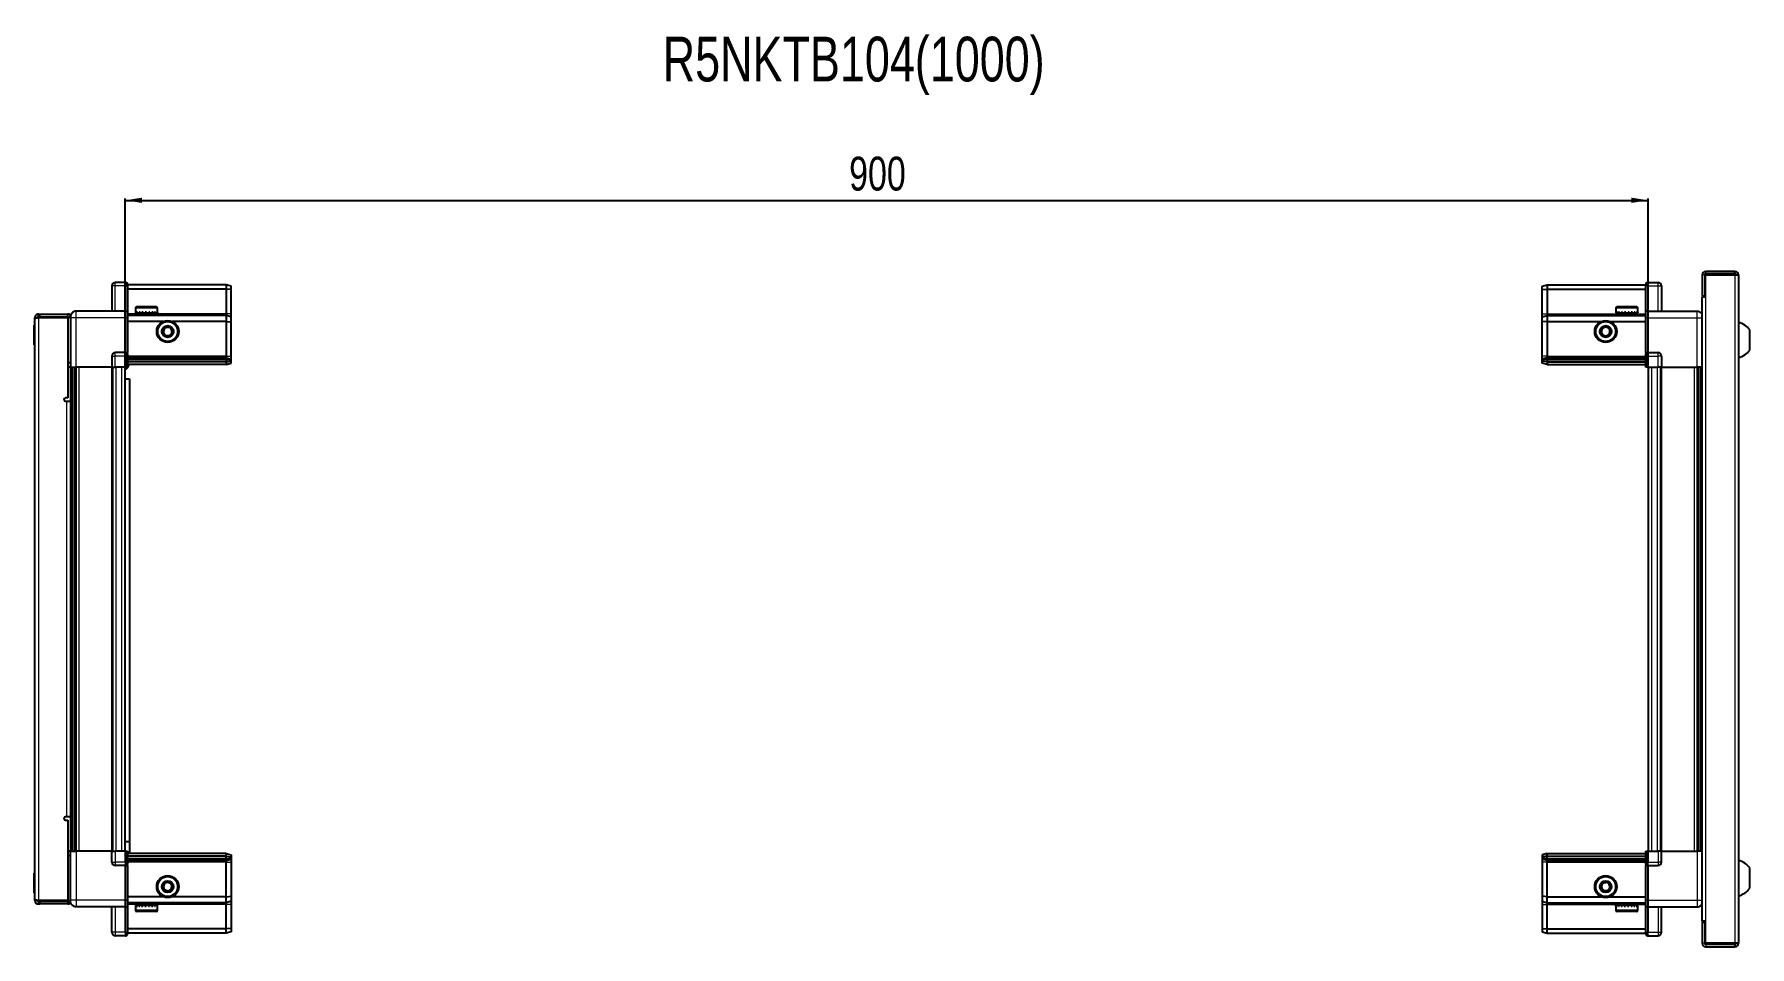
# Model space of a CAD drawing. Header units: millimetres. Extents: x 1415 to 4910, y -219 to 1516.
# Drawn here: x 2756 to 3769, y 977 to 1516 of the extents above; entities that cross this region are included whole.
import ezdxf

# ---------------------------------------------------------------- set-up
doc = ezdxf.new("R2010")
doc.units = ezdxf.units.MM
doc.layers.add('FORMAT', color=7, linetype='Continuous')
doc.styles.add('SLDTEXTSTYLE0', font='TXT', dxfattribs={"width": 0.75})
doc.dimstyles.new('SLDDIMSTYLE0', dxfattribs={"dimtxt": 20, "dimasz": 10, "dimexe": 0, "dimexo": 0.0625, "dimgap": 5, "dimtad": 2, "dimdec": 1, "dimrnd": 1e-09, "dimzin": 12, "dimdsep": 46, "dimtxsty": 'SLDTEXTSTYLE0', "dimsah": 1, "dimcen": 0.09, "dimadec": 0, "dimazin": 3, "dimtfac": 1, "dimtofl": 0, "dimtmove": 0, "dimatfit": 3, "dimfxl": 0, "dimfrac": 2, "dimtolj": 1, "dimtzin": 12, "dimarcsym": 0})

# ---------------------------------------------------------------- blocks, each defined once
blk = doc.blocks.new('_D_5')
at = {"layer": 'FORMAT'}
for p, q in [((2809.3, 1319.3), (2809.3, 1418.8)), ((2809.3, 1417.8), (3709.3, 1417.8)), ((3709.3, 1319.3), (3709.3, 1418.8))]:
    blk.add_line(p, q, dxfattribs=at)
for points in [[(2809.3, 1417.8), (2819.3, 1416.3), (2819.3, 1419.4)], [(3709.3, 1417.8), (3699.3, 1419.4), (3699.3, 1416.3)]]:
    blk.add_solid(points, dxfattribs=at)
at = {"layer": 'FORMAT', "insert": (3237.1, 1443.6), "char_height": 20, "attachment_point": 1, "style": 'SLDTEXTSTYLE0'}
blk.add_mtext('900', dxfattribs=at)

msp = doc.modelspace()

# ---------------------------------------------------------------- linework, layer by layer
at = {"color": 7, "linetype": 'Continuous', "lineweight": 25}
for p, q in [((2809.43, 1369.32), (2803.43, 1369.32)), ((2809.43, 1369.32), (2809.76, 1369.32)), ((2809.43, 1369.32), (2809.43, 1367.32)), ((2810.63, 1368.82), (2809.76, 1369.32)), ((2810.63, 1367.32), (2810.63, 1368.82)), ((3708.79, 1369.32), (3707.93, 1368.82)), ((3708.79, 1369.32), (3707.93, 1368.82)), ((3707.93, 1368.82), (3707.93, 1367.32)), ((3709.13, 1369.32), (3708.79, 1369.32)), ((3709.13, 1369.32), (3708.79, 1369.32)), ((3709.13, 1369.32), (3709.13, 1369.32)), ((3709.13, 1367.32), (3709.13, 1369.32)), ((3709.13, 1369.32), (3715.13, 1369.32)), ((3741.13, 1373.72), (3741.13, 1361.32)), ((3742.63, 1373.72), (3742.63, 1361.32)), ((3743.13, 1360.82), (3743.13, 1373.72)), ((3743.13, 1373.72), (3760.53, 1373.72)), ((3760.53, 1375.82), (3743.23, 1375.82)), ((3760.53, 1374.32), (3743.23, 1374.32)), ((3760.53, 1374.32), (3760.53, 1375.82)), ((3760.53, 1373.72), (3762.63, 1373.72)), ((3762.63, 1373.72), (3762.63, 978.92)), ((2801.43, 1367.32), (2801.43, 1352.32)), ((2809.43, 1352.52), (2809.43, 1367.32)), ((2809.43, 1352.52), (2809.43, 1367.32)), ((2868.93, 1367.82), (2810.63, 1367.82)), ((2810.63, 1367.32), (2810.63, 1352.52)), ((2868.93, 1365.32), (2810.63, 1365.32)), ((2868.93, 1367.82), (2868.93, 1365.32)), ((2871.93, 1367.02), (2868.93, 1367.82)), ((2868.93, 1365.32), (2868.93, 1350.82)), ((2871.93, 1365.17), (2868.93, 1365.32)), ((2871.93, 1365.17), (2871.93, 1367.02)), ((2871.93, 1350.82), (2871.93, 1365.17)), ((3646.63, 1367.02), (3649.63, 1367.82)), ((3646.63, 1365.17), (3646.63, 1367.02)), ((3646.63, 1365.17), (3649.63, 1365.32)), ((3646.63, 1350.82), (3646.63, 1365.17)), ((3649.63, 1367.82), (3649.63, 1365.32)), ((3649.63, 1367.82), (3707.93, 1367.82)), ((3649.63, 1365.32), (3649.63, 1350.82)), ((3649.63, 1365.32), (3707.93, 1365.32)), ((3707.93, 1352.52), (3707.93, 1367.32)), ((3709.13, 1367.32), (3709.13, 1352.52)), ((3717.13, 1367.32), (3717.13, 1352.32)), ((3741.03, 1360.82), (3741.03, 991.82)), ((3741.03, 1360.82), (3743.13, 1360.82)), ((3741.13, 1361.32), (3742.63, 1361.32)), ((2757.43, 1348.47), (2755.93, 1348.47)), ((2755.93, 1347.97), (2755.93, 1348.47)), ((2758.03, 1349.07), (2758.03, 1350.57)), ((2758.03, 1350.57), (2758.93, 1350.57)), ((2758.03, 1349.07), (2758.93, 1349.07)), ((2758.03, 1348.57), (2775.43, 1348.57)), ((2758.93, 1349.07), (2758.93, 1350.57)), ((2758.93, 1350.57), (2775.43, 1350.57)), ((2758.93, 1349.07), (2775.43, 1349.07)), ((2775.43, 1349.07), (2775.43, 1350.57)), ((2776.93, 1348.57), (2775.43, 1348.57)), ((2775.43, 1348.57), (2775.43, 1301.07)), ((2776.93, 1348.32), (2776.93, 1319.32)), ((2809.43, 1352.32), (2780.43, 1352.32)), ((2809.43, 1352.32), (2809.43, 1352.52)), ((2809.43, 1352.32), (2810.63, 1352.32)), ((2809.43, 1348.32), (2809.43, 1352.32)), ((2809.43, 1328.02), (2809.43, 1348.32)), ((2810.63, 1352.52), (2810.63, 1352.32)), ((2810.63, 1352.32), (2810.63, 1348.32)), ((2868.93, 1349.82), (2810.63, 1349.82)), ((2810.63, 1348.32), (2810.63, 1328.02)), ((2815.43, 1354.22), (2815.43, 1351.82)), ((2815.43, 1351.82), (2815.43, 1351.32)), ((2815.43, 1351.32), (2815.56, 1351.32)), ((2815.75, 1351.82), (2815.56, 1351.82)), ((2815.56, 1351.82), (2815.56, 1351.32)), ((2815.56, 1351.32), (2815.75, 1351.32)), ((2815.75, 1351.82), (2815.75, 1351.32)), ((2815.75, 1351.32), (2816.28, 1351.32)), ((2816.23, 1355.02), (2823.39, 1355.02)), ((2816.68, 1351.82), (2816.28, 1351.82)), ((2816.28, 1351.82), (2816.28, 1351.32)), ((2816.28, 1351.32), (2816.68, 1351.32)), ((2816.68, 1351.82), (2816.68, 1351.32)), ((2816.68, 1351.32), (2817.55, 1351.32)), ((2817.53, 1351.32), (2817.53, 1351.22)), ((2817.53, 1351.22), (2826.33, 1351.22)), ((2818.12, 1351.82), (2817.55, 1351.82)), ((2817.55, 1351.82), (2817.55, 1351.32)), ((2817.55, 1351.32), (2818.12, 1351.32)), ((2817.93, 1350.82), (2817.93, 1349.82)), ((2818.12, 1351.82), (2818.12, 1351.32)), ((2818.12, 1351.32), (2819.25, 1351.32)), ((2819.94, 1351.82), (2819.25, 1351.82)), ((2819.25, 1351.82), (2819.25, 1351.32)), ((2819.25, 1351.32), (2819.94, 1351.32)), ((2819.94, 1351.82), (2819.94, 1351.32)), ((2819.94, 1351.32), (2821.21, 1351.32)), ((2821.95, 1351.82), (2821.21, 1351.82)), ((2821.21, 1351.82), (2821.21, 1351.32)), ((2821.21, 1351.32), (2821.44, 1351.32)), ((2821.44, 1351.82), (2821.44, 1351.32)), ((2821.94, 1351.82), (2821.94, 1351.32)), ((2821.94, 1351.32), (2821.95, 1351.32)), ((2821.95, 1351.82), (2821.95, 1351.32)), ((2821.95, 1351.32), (2823.24, 1351.32)), ((2823.95, 1351.82), (2823.24, 1351.82)), ((2823.24, 1351.82), (2823.24, 1351.32)), ((2823.3, 1351.82), (2823.3, 1351.32)), ((2823.3, 1351.32), (2823.95, 1351.32)), ((2823.39, 1355.02), (2827.63, 1355.02)), ((2823.95, 1351.82), (2823.95, 1351.32)), ((2823.95, 1351.32), (2825.14, 1351.32)), ((2825.76, 1351.82), (2825.14, 1351.82)), ((2825.14, 1351.82), (2825.14, 1351.32)), ((2825.14, 1351.32), (2825.76, 1351.32)), ((2825.76, 1351.82), (2825.76, 1351.32)), ((2825.76, 1351.32), (2826.73, 1351.32)), ((2825.93, 1349.82), (2825.93, 1350.82)), ((2826.33, 1351.22), (2826.33, 1351.32)), ((2827.2, 1351.82), (2826.73, 1351.82)), ((2826.73, 1351.82), (2826.73, 1351.32)), ((2826.73, 1351.32), (2827.2, 1351.32)), ((2827.2, 1351.82), (2827.2, 1351.32)), ((2827.2, 1351.32), (2827.85, 1351.32)), ((2828.11, 1351.82), (2827.85, 1351.82)), ((2827.85, 1351.82), (2827.85, 1351.32)), ((2827.85, 1351.32), (2828.11, 1351.32)), ((2828.11, 1351.82), (2828.11, 1351.32)), ((2828.11, 1351.32), (2828.39, 1351.32)), ((2828.43, 1351.82), (2828.39, 1351.82)), ((2828.39, 1351.82), (2828.39, 1351.32)), ((2828.39, 1351.32), (2828.43, 1351.32)), ((2828.43, 1351.82), (2828.43, 1354.22)), ((2828.43, 1351.82), (2828.43, 1351.32)), ((2868.93, 1350.82), (2868.93, 1349.82)), ((2868.93, 1349.82), (2868.93, 1346.32)), ((2871.93, 1349.02), (2868.93, 1349.82)), ((2871.93, 1349.02), (2871.93, 1350.82)), ((2871.93, 1345.99), (2871.93, 1349.02)), ((3646.63, 1349.02), (3646.63, 1350.82)), ((3646.63, 1349.02), (3649.63, 1349.82)), ((3646.63, 1345.99), (3646.63, 1349.02)), ((3649.63, 1350.82), (3649.63, 1349.82)), ((3649.63, 1349.82), (3649.63, 1346.32)), ((3649.63, 1349.82), (3707.93, 1349.82)), ((3690.13, 1354.22), (3690.13, 1351.32)), ((3690.13, 1351.32), (3690.16, 1351.32)), ((3690.28, 1351.82), (3690.16, 1351.82)), ((3690.16, 1351.82), (3690.16, 1351.32)), ((3690.16, 1351.32), (3690.28, 1351.32)), ((3690.28, 1351.82), (3690.28, 1351.32)), ((3690.28, 1351.32), (3690.69, 1351.32)), ((3691.03, 1351.82), (3690.69, 1351.82)), ((3690.69, 1351.82), (3690.69, 1351.32)), ((3690.69, 1351.32), (3691.03, 1351.32)), ((3690.93, 1355.02), (3702.33, 1355.02)), ((3691.03, 1351.82), (3691.03, 1351.32)), ((3691.03, 1351.32), (3691.8, 1351.32)), ((3692.33, 1351.82), (3691.8, 1351.82)), ((3691.8, 1351.82), (3691.8, 1351.32)), ((3691.8, 1351.32), (3692.33, 1351.32)), ((3692.23, 1351.32), (3692.23, 1351.22)), ((3692.23, 1351.22), (3701.03, 1351.22)), ((3692.33, 1351.82), (3692.33, 1351.32)), ((3692.33, 1351.32), (3693.39, 1351.32)), ((3692.63, 1350.82), (3692.63, 1349.82)), ((3694.05, 1351.82), (3693.39, 1351.82)), ((3693.39, 1351.82), (3693.39, 1351.32)), ((3693.39, 1351.32), (3694.05, 1351.32)), ((3694.05, 1351.82), (3694.05, 1351.32)), ((3694.05, 1351.32), (3695.29, 1351.32)), ((3696.02, 1351.82), (3695.29, 1351.82)), ((3695.29, 1351.82), (3695.29, 1351.32)), ((3695.29, 1351.32), (3695.72, 1351.32)), ((3695.72, 1351.82), (3695.72, 1351.32)), ((3696.02, 1351.82), (3696.02, 1351.32)), ((3696.02, 1351.32), (3697.32, 1351.32)), ((3698.05, 1351.82), (3697.32, 1351.82)), ((3697.32, 1351.82), (3697.32, 1351.32)), ((3697.59, 1351.82), (3697.59, 1351.32)), ((3697.59, 1351.32), (3698.05, 1351.32)), ((3698.05, 1351.82), (3698.05, 1351.32)), ((3698.05, 1351.32), (3699.28, 1351.32)), ((3699.94, 1351.82), (3699.28, 1351.82)), ((3699.28, 1351.82), (3699.28, 1351.32)), ((3699.28, 1351.32), (3699.94, 1351.32)), ((3699.94, 1351.82), (3699.94, 1351.32)), ((3699.94, 1351.32), (3700.98, 1351.32)), ((3700.63, 1349.82), (3700.63, 1350.82)), ((3701.5, 1351.82), (3700.98, 1351.82)), ((3700.98, 1351.82), (3700.98, 1351.32)), ((3700.98, 1351.32), (3701.5, 1351.32)), ((3701.03, 1351.22), (3701.03, 1351.32)), ((3701.5, 1351.82), (3701.5, 1351.32)), ((3701.5, 1351.32), (3702.26, 1351.32)), ((3702.59, 1351.82), (3702.26, 1351.82)), ((3702.26, 1351.82), (3702.26, 1351.32)), ((3702.26, 1351.32), (3702.59, 1351.32)), ((3702.59, 1351.82), (3702.59, 1351.32)), ((3702.59, 1351.32), (3702.99, 1351.32)), ((3703.1, 1351.82), (3702.99, 1351.82)), ((3702.99, 1351.82), (3702.99, 1351.32)), ((3702.99, 1351.32), (3703.1, 1351.32)), ((3703.1, 1351.82), (3703.1, 1351.32)), ((3703.1, 1351.32), (3703.13, 1351.32)), ((3703.13, 1351.32), (3703.13, 1354.22)), ((3707.93, 1352.32), (3707.93, 1352.52)), ((3709.13, 1352.32), (3707.93, 1352.32)), ((3707.93, 1348.32), (3707.93, 1352.32)), ((3707.93, 1328.02), (3707.93, 1348.32)), ((3709.13, 1352.52), (3709.13, 1352.32)), ((3709.13, 1352.32), (3709.13, 1348.32)), ((3709.13, 1352.32), (3738.13, 1352.32)), ((3709.13, 1348.32), (3709.13, 1328.02)), ((2755.93, 1343.96), (2755.63, 1343.96)), ((2755.63, 1332.39), (2755.63, 1343.96)), ((2755.93, 1004.67), (2755.93, 1347.97)), ((2831.93, 1346.32), (2810.63, 1346.32)), ((2868.93, 1346.32), (2836.93, 1346.32)), ((2868.93, 1346.32), (2868.93, 1325.82)), ((2868.93, 1346.32), (2871.93, 1345.99)), ((2871.93, 1325.82), (2871.93, 1345.99)), ((3649.63, 1346.32), (3646.63, 1345.99)), ((3646.63, 1325.82), (3646.63, 1345.99)), ((3649.63, 1346.32), (3649.63, 1325.82)), ((3649.63, 1346.32), (3681.63, 1346.32)), ((3686.63, 1346.32), (3707.93, 1346.32)), ((3769.23, 1329.32), (3769.23, 1341.32)), ((2755.63, 1332.39), (2755.93, 1332.39)), ((2809.43, 1327.82), (2803.43, 1327.82)), ((2809.43, 1327.82), (2809.43, 1328.02)), ((2809.43, 1327.82), (2809.43, 1325.82)), ((2809.43, 1327.82), (2810.63, 1327.82)), ((2810.63, 1328.02), (2810.63, 1327.82)), ((2810.63, 1327.15), (2810.63, 1327.82)), ((3707.93, 1327.82), (3707.93, 1328.02)), ((3709.13, 1327.82), (3707.93, 1327.82)), ((3707.93, 1327.82), (3707.93, 1327.15)), ((3709.13, 1328.02), (3709.13, 1327.82)), ((3709.13, 1325.82), (3709.13, 1327.82)), ((3709.13, 1327.82), (3715.13, 1327.82)), ((3709.13, 1325.82), (3709.13, 1327.82)), ((2775.43, 1322.07), (2776.93, 1322.07)), ((2776.93, 1319.32), (2775.43, 1319.32)), ((2777.58, 1033.32), (2777.58, 1319.32)), ((2779.37, 1319.32), (2779.37, 1033.32)), ((2779.4, 1319.32), (2779.4, 1033.32)), ((2801.43, 1319.32), (2780.43, 1319.32)), ((2801.43, 1325.82), (2801.43, 1319.32)), ((2801.43, 1319.32), (2803.43, 1319.32)), ((2802.08, 1033.32), (2802.08, 1319.32)), ((2809.43, 1319.32), (2803.43, 1319.32)), ((2809.28, 1033.32), (2809.28, 1319.32)), ((2809.43, 1319.32), (2809.43, 1325.82)), ((2809.43, 1319.32), (2809.43, 1325.82)), ((2809.43, 1319.32), (2809.76, 1319.32)), ((2809.43, 1319.32), (2809.43, 1319.32)), ((2809.76, 1319.32), (2809.76, 1325.82)), ((2810.63, 1319.32), (2809.76, 1319.32)), ((2809.76, 1319.32), (2809.76, 1319.32)), ((2810.63, 1327.15), (2810.63, 1319.32)), ((2868.93, 1324.82), (2810.63, 1324.82)), ((2868.93, 1323.82), (2810.63, 1323.82)), ((2868.93, 1322.32), (2810.63, 1322.32)), ((2868.93, 1320.82), (2810.63, 1320.82)), ((2868.93, 1325.82), (2868.93, 1324.82)), ((2868.93, 1324.82), (2868.93, 1323.82)), ((2868.93, 1324.82), (2871.93, 1324.02)), ((2868.93, 1323.82), (2868.93, 1322.32)), ((2868.93, 1323.82), (2871.93, 1323.28)), ((2868.93, 1322.32), (2871.93, 1322.78)), ((2868.93, 1322.32), (2868.93, 1320.82)), ((2868.93, 1320.82), (2871.93, 1321.63)), ((2871.93, 1324.02), (2871.93, 1325.82)), ((2871.93, 1323.28), (2871.93, 1324.02)), ((2871.93, 1322.78), (2871.93, 1323.28)), ((2871.93, 1321.63), (2871.93, 1322.78)), ((3646.63, 1324.02), (3646.63, 1325.82)), ((3649.63, 1324.82), (3646.63, 1324.02)), ((3646.63, 1323.28), (3646.63, 1324.02)), ((3649.63, 1323.82), (3646.63, 1323.28)), ((3646.63, 1322.78), (3646.63, 1323.28)), ((3646.63, 1321.63), (3646.63, 1322.78)), ((3649.63, 1322.32), (3646.63, 1322.78)), ((3649.63, 1320.82), (3646.63, 1321.63)), ((3649.63, 1325.82), (3649.63, 1324.82)), ((3649.63, 1324.82), (3649.63, 1323.82)), ((3649.63, 1324.82), (3707.93, 1324.82)), ((3649.63, 1323.82), (3649.63, 1322.32)), ((3649.63, 1323.82), (3707.93, 1323.82)), ((3649.63, 1322.32), (3649.63, 1320.82)), ((3649.63, 1322.32), (3707.93, 1322.32)), ((3649.63, 1320.82), (3707.93, 1320.82)), ((3707.93, 1319.32), (3707.93, 1327.15)), ((3708.79, 1319.32), (3707.93, 1319.32)), ((3708.79, 1325.82), (3708.79, 1319.32)), ((3709.13, 1319.32), (3708.79, 1319.32)), ((3709.13, 1325.82), (3709.13, 1319.32)), ((3709.13, 1319.32), (3715.13, 1319.32)), ((3709.28, 1319.32), (3709.28, 1033.32)), ((3717.13, 1319.32), (3715.13, 1319.32)), ((3716.48, 1319.32), (3716.48, 1033.32)), ((3717.13, 1325.82), (3717.13, 1319.32)), ((3717.13, 1319.32), (3738.13, 1319.32)), ((3739.15, 1033.32), (3739.15, 1319.32)), ((3739.18, 1033.32), (3739.18, 1319.32)), ((3740.98, 1319.32), (3740.98, 1033.32)), ((2809.28, 1312.32), (2811.78, 1312.32)), ((2811.78, 1312.32), (2811.78, 1038.82)), ((2775.43, 1301.07), (2774.08, 1301.07)), ((2774.08, 1299.07), (2774.83, 1299.07)), ((2774.83, 1299.07), (2776.93, 1299.07)), ((2776.93, 1299.07), (2776.93, 1053.57)), ((2774.83, 1053.57), (2774.08, 1053.57)), ((2774.08, 1051.57), (2775.43, 1051.57)), ((2776.93, 1053.57), (2774.83, 1053.57)), ((2775.43, 1051.57), (2775.43, 1004.07)), ((2811.78, 1038.82), (2809.28, 1038.82)), ((2811.78, 1038.82), (2811.78, 1031.82)), ((2776.93, 1033.32), (2775.43, 1033.32)), ((2776.93, 1030.57), (2775.43, 1030.57)), ((2776.93, 1004.32), (2776.93, 1033.32)), ((2801.43, 1033.32), (2780.43, 1033.32)), ((2801.43, 1026.82), (2801.43, 1033.32)), ((2801.43, 1033.32), (2803.43, 1033.32)), ((2809.43, 1033.32), (2803.43, 1033.32)), ((2809.43, 1024.82), (2803.43, 1024.82)), ((2809.43, 1033.32), (2809.76, 1033.32)), ((2809.43, 1026.82), (2809.43, 1033.32)), ((2809.43, 1026.82), (2809.43, 1024.82)), ((2809.43, 1026.82), (2809.43, 1024.82)), ((2809.43, 1024.82), (2810.63, 1024.82)), ((2809.43, 1024.62), (2809.43, 1024.82)), ((2809.43, 1004.32), (2809.43, 1024.62)), ((2809.76, 1026.82), (2809.76, 1033.32)), ((2809.76, 1033.32), (2810.63, 1033.32)), ((2810.63, 1033.32), (2810.63, 1025.5)), ((2868.93, 1031.82), (2810.63, 1031.82)), ((2868.93, 1030.32), (2810.63, 1030.32)), ((2868.93, 1028.82), (2810.63, 1028.82)), ((2868.93, 1027.82), (2810.63, 1027.82)), ((2810.63, 1024.82), (2810.63, 1025.5)), ((2810.63, 1024.82), (2810.63, 1024.62)), ((2810.63, 1024.62), (2810.63, 1004.32)), ((2868.93, 1030.32), (2868.93, 1031.82)), ((2868.93, 1031.82), (2871.93, 1031.02)), ((2868.93, 1028.82), (2868.93, 1030.32)), ((2868.93, 1030.32), (2871.93, 1029.87)), ((2868.93, 1028.82), (2871.93, 1029.37)), ((2868.93, 1027.82), (2868.93, 1028.82)), ((2868.93, 1027.82), (2871.93, 1028.63)), ((2868.93, 1026.82), (2868.93, 1027.82)), ((2868.93, 1006.32), (2868.93, 1026.82)), ((2871.93, 1031.02), (2871.93, 1029.87)), ((2871.93, 1029.87), (2871.93, 1029.37)), ((2871.93, 1029.37), (2871.93, 1028.63)), ((2871.93, 1028.63), (2871.93, 1026.82)), ((2871.93, 1026.82), (2871.93, 1006.66)), ((3649.63, 1031.82), (3646.63, 1031.02)), ((3646.63, 1031.02), (3646.63, 1029.87)), ((3649.63, 1030.32), (3646.63, 1029.87)), ((3646.63, 1029.87), (3646.63, 1029.37)), ((3649.63, 1028.82), (3646.63, 1029.37)), ((3646.63, 1029.37), (3646.63, 1028.63)), ((3649.63, 1027.82), (3646.63, 1028.63)), ((3646.63, 1028.63), (3646.63, 1026.82)), ((3646.63, 1026.82), (3646.63, 1006.66)), ((3649.63, 1030.32), (3649.63, 1031.82)), ((3649.63, 1031.82), (3707.93, 1031.82)), ((3649.63, 1028.82), (3649.63, 1030.32)), ((3649.63, 1030.32), (3707.93, 1030.32)), ((3649.63, 1028.82), (3707.93, 1028.82)), ((3649.63, 1027.82), (3649.63, 1028.82)), ((3649.63, 1027.82), (3707.93, 1027.82)), ((3649.63, 1026.82), (3649.63, 1027.82)), ((3649.63, 1006.32), (3649.63, 1026.82)), ((3707.93, 1025.5), (3707.93, 1033.32)), ((3707.93, 1033.32), (3708.79, 1033.32)), ((3707.93, 1025.5), (3707.93, 1024.82)), ((3709.13, 1024.82), (3707.93, 1024.82)), ((3707.93, 1024.62), (3707.93, 1024.82)), ((3707.93, 1004.32), (3707.93, 1024.62)), ((3708.79, 1033.32), (3708.79, 1033.32)), ((3708.79, 1033.32), (3708.79, 1026.82)), ((3709.13, 1033.32), (3708.79, 1033.32)), ((3709.13, 1033.32), (3709.13, 1026.82)), ((3709.13, 1033.32), (3709.13, 1033.32)), ((3709.13, 1033.32), (3715.13, 1033.32)), ((3709.13, 1033.32), (3709.13, 1026.82)), ((3709.13, 1024.82), (3709.13, 1026.82)), ((3709.13, 1024.82), (3709.13, 1024.62)), ((3709.13, 1024.82), (3715.13, 1024.82)), ((3709.13, 1024.62), (3709.13, 1004.32)), ((3717.13, 1033.32), (3715.13, 1033.32)), ((3717.13, 1026.82), (3717.13, 1033.32)), ((3717.13, 1033.32), (3738.13, 1033.32)), ((2755.93, 1020.26), (2755.63, 1020.26)), ((2755.63, 1010.58), (2755.63, 1020.26)), ((3769.23, 1011.32), (3769.23, 1023.32)), ((2755.63, 1008.69), (2755.63, 1010.58)), ((2755.63, 1008.69), (2755.93, 1008.69)), ((2755.93, 1004.17), (2755.93, 1004.67)), ((2757.43, 1004.17), (2755.93, 1004.17)), ((2775.43, 1004.07), (2758.03, 1004.07)), ((2758.03, 1003.57), (2758.03, 1002.07)), ((2758.03, 1003.57), (2758.93, 1003.57)), ((2758.93, 1003.57), (2758.93, 1002.07)), ((2775.43, 1003.57), (2758.93, 1003.57)), ((2775.43, 1004.07), (2776.93, 1004.07)), ((2775.43, 1003.57), (2775.43, 1002.07)), ((2809.43, 1000.32), (2809.43, 1004.32)), ((2831.93, 1006.32), (2810.63, 1006.32)), ((2810.63, 1004.32), (2810.63, 1000.32)), ((2868.93, 1006.32), (2836.93, 1006.32)), ((2868.93, 1006.32), (2871.93, 1006.66)), ((2868.93, 1002.82), (2868.93, 1006.32)), ((2871.93, 1003.63), (2868.93, 1002.82)), ((2871.93, 1006.66), (2871.93, 1003.63)), ((2871.93, 1003.63), (2871.93, 1001.82)), ((3649.63, 1006.32), (3646.63, 1006.66)), ((3646.63, 1006.66), (3646.63, 1003.63)), ((3646.63, 1003.63), (3649.63, 1002.82)), ((3646.63, 1003.63), (3646.63, 1001.82)), ((3649.63, 1006.32), (3681.63, 1006.32)), ((3649.63, 1002.82), (3649.63, 1006.32)), ((3686.63, 1006.32), (3707.93, 1006.32)), ((3707.93, 1000.32), (3707.93, 1004.32)), ((3709.13, 1004.32), (3709.13, 1000.32)), ((2758.03, 1002.07), (2758.93, 1002.07)), ((2775.43, 1002.07), (2758.93, 1002.07)), ((2809.43, 1000.32), (2780.43, 1000.32)), ((2801.43, 985.32), (2801.43, 1000.32)), ((2809.43, 1000.32), (2810.63, 1000.32)), ((2809.43, 1000.12), (2809.43, 1000.32)), ((2809.43, 985.32), (2809.43, 1000.12)), ((2868.93, 1002.82), (2810.63, 1002.82)), ((2810.63, 1000.32), (2810.63, 1000.12)), ((2810.63, 1000.12), (2810.63, 985.32)), ((2815.43, 1001.32), (2815.43, 998.42)), ((2815.52, 1001.32), (2815.43, 1001.32)), ((2815.52, 1000.82), (2815.52, 1001.32)), ((2815.69, 1001.32), (2815.52, 1001.32)), ((2815.52, 1000.82), (2815.69, 1000.82)), ((2815.69, 1000.82), (2815.69, 1001.32)), ((2816.18, 1001.32), (2815.69, 1001.32)), ((2816.18, 1000.82), (2816.18, 1001.32)), ((2816.56, 1001.32), (2816.18, 1001.32)), ((2816.18, 1000.82), (2816.56, 1000.82)), ((2816.37, 997.62), (2816.23, 997.62)), ((2827.63, 997.62), (2816.37, 997.62)), ((2816.56, 1000.82), (2816.56, 1001.32)), ((2817.4, 1001.32), (2816.56, 1001.32)), ((2817.4, 1000.82), (2817.4, 1001.32)), ((2817.96, 1001.32), (2817.4, 1001.32)), ((2817.4, 1000.82), (2817.96, 1000.82)), ((2817.53, 1001.42), (2817.53, 1001.32)), ((2822.92, 1001.42), (2817.53, 1001.42)), ((2817.93, 1002.82), (2817.93, 1001.82)), ((2817.96, 1000.82), (2817.96, 1001.32)), ((2819.06, 1001.32), (2817.96, 1001.32)), ((2819.06, 1000.82), (2819.06, 1001.32)), ((2819.74, 1001.32), (2819.06, 1001.32)), ((2819.06, 1000.82), (2819.74, 1000.82)), ((2819.74, 1000.82), (2819.74, 1001.32)), ((2821, 1001.32), (2819.74, 1001.32)), ((2821, 1000.82), (2821, 1001.32)), ((2821.3, 1001.32), (2821, 1001.32)), ((2821, 1000.82), (2821.74, 1000.82)), ((2821.3, 1000.82), (2821.3, 1001.32)), ((2821.74, 1000.82), (2821.74, 1001.32)), ((2823.04, 1001.32), (2821.74, 1001.32)), ((2826.33, 1001.42), (2822.92, 1001.42)), ((2823.04, 1000.82), (2823.04, 1001.32)), ((2823.04, 1000.82), (2823.76, 1000.82)), ((2823.17, 1000.82), (2823.17, 1001.32)), ((2823.76, 1001.32), (2823.17, 1001.32)), ((2823.76, 1000.82), (2823.76, 1001.32)), ((2824.96, 1001.32), (2823.76, 1001.32)), ((2824.96, 1000.82), (2824.96, 1001.32)), ((2825.59, 1001.32), (2824.96, 1001.32)), ((2824.96, 1000.82), (2825.59, 1000.82)), ((2825.59, 1000.82), (2825.59, 1001.32)), ((2826.59, 1001.32), (2825.59, 1001.32)), ((2825.93, 1001.82), (2825.93, 1002.82)), ((2826.33, 1001.32), (2826.33, 1001.42)), ((2826.59, 1000.82), (2826.59, 1001.32)), ((2827.07, 1001.32), (2826.59, 1001.32)), ((2826.59, 1000.82), (2827.07, 1000.82)), ((2827.07, 1000.82), (2827.07, 1001.32)), ((2827.76, 1001.32), (2827.07, 1001.32)), ((2827.76, 1000.82), (2827.76, 1001.32)), ((2828.05, 1001.32), (2827.76, 1001.32)), ((2827.76, 1000.82), (2828.05, 1000.82)), ((2828.05, 1000.82), (2828.05, 1001.32)), ((2828.36, 1001.32), (2828.05, 1001.32)), ((2828.36, 1000.82), (2828.36, 1001.32)), ((2828.42, 1001.32), (2828.36, 1001.32)), ((2828.36, 1000.82), (2828.42, 1000.82)), ((2828.42, 1000.82), (2828.42, 1001.32)), ((2828.43, 1001.32), (2828.42, 1001.32)), ((2828.43, 998.42), (2828.43, 1001.32)), ((2868.93, 1001.82), (2868.93, 1002.82)), ((2868.93, 987.32), (2868.93, 1001.82)), ((2871.93, 1001.82), (2871.93, 987.48)), ((3646.63, 1001.82), (3646.63, 987.48)), ((3649.63, 1002.82), (3707.93, 1002.82)), ((3649.63, 1001.82), (3649.63, 1002.82)), ((3649.63, 987.32), (3649.63, 1001.82)), ((3690.13, 1001.32), (3690.13, 998.42)), ((3690.14, 1001.32), (3690.13, 1001.32)), ((3690.14, 1000.82), (3690.14, 1001.32)), ((3690.24, 1001.32), (3690.14, 1001.32)), ((3690.14, 1000.82), (3690.24, 1000.82)), ((3690.24, 1000.82), (3690.24, 1001.32)), ((3690.61, 1001.32), (3690.24, 1001.32)), ((3690.61, 1000.82), (3690.61, 1001.32)), ((3690.93, 1001.32), (3690.61, 1001.32)), ((3690.61, 1000.82), (3690.93, 1000.82)), ((3690.93, 1000.82), (3690.93, 1001.32)), ((3691.67, 1001.32), (3690.93, 1001.32)), ((3702.33, 997.62), (3690.93, 997.62)), ((3691.67, 1000.82), (3691.67, 1001.32)), ((3692.18, 1001.32), (3691.67, 1001.32)), ((3691.67, 1000.82), (3692.18, 1000.82)), ((3692.18, 1000.82), (3692.18, 1001.32)), ((3693.21, 1001.32), (3692.18, 1001.32)), ((3692.23, 1001.42), (3692.23, 1001.32)), ((3701.03, 1001.42), (3692.23, 1001.42)), ((3692.63, 1002.82), (3692.63, 1001.82)), ((3693.21, 1000.82), (3693.21, 1001.32)), ((3693.86, 1001.32), (3693.21, 1001.32)), ((3693.21, 1000.82), (3693.86, 1000.82)), ((3693.86, 1000.82), (3693.86, 1001.32)), ((3695.09, 1001.32), (3693.86, 1001.32)), ((3695.09, 1000.82), (3695.09, 1001.32)), ((3695.59, 1001.32), (3695.09, 1001.32)), ((3695.09, 1000.82), (3695.82, 1000.82)), ((3695.59, 1000.82), (3695.59, 1001.32)), ((3695.82, 1000.82), (3695.82, 1001.32)), ((3697.12, 1001.32), (3695.82, 1001.32)), ((3697.12, 1000.82), (3697.12, 1001.32)), ((3697.12, 1000.82), (3697.85, 1000.82)), ((3697.45, 1000.82), (3697.45, 1001.32)), ((3697.85, 1001.32), (3697.45, 1001.32)), ((3697.85, 1000.82), (3697.85, 1001.32)), ((3699.1, 1001.32), (3697.85, 1001.32)), ((3699.1, 1000.82), (3699.1, 1001.32)), ((3699.76, 1001.32), (3699.1, 1001.32)), ((3699.1, 1000.82), (3699.76, 1000.82)), ((3699.76, 1000.82), (3699.76, 1001.32)), ((3700.83, 1001.32), (3699.76, 1001.32)), ((3700.63, 1001.82), (3700.63, 1002.82)), ((3700.83, 1000.82), (3700.83, 1001.32)), ((3701.37, 1001.32), (3700.83, 1001.32)), ((3700.83, 1000.82), (3701.37, 1000.82)), ((3701.03, 1001.32), (3701.03, 1001.42)), ((3701.37, 1000.82), (3701.37, 1001.32)), ((3702.16, 1001.32), (3701.37, 1001.32)), ((3702.16, 1000.82), (3702.16, 1001.32)), ((3702.51, 1001.32), (3702.16, 1001.32)), ((3702.16, 1000.82), (3702.51, 1000.82)), ((3702.51, 1000.82), (3702.51, 1001.32)), ((3702.94, 1001.32), (3702.51, 1001.32)), ((3702.94, 1000.82), (3702.94, 1001.32)), ((3703.08, 1001.32), (3702.94, 1001.32)), ((3702.94, 1000.82), (3703.08, 1000.82)), ((3703.08, 1000.82), (3703.08, 1001.32)), ((3703.13, 1001.32), (3703.08, 1001.32)), ((3703.13, 998.42), (3703.13, 1001.32)), ((3709.13, 1000.32), (3707.93, 1000.32)), ((3707.93, 1000.12), (3707.93, 1000.32)), ((3707.93, 985.32), (3707.93, 1000.12)), ((3709.13, 1000.32), (3709.13, 1000.12)), ((3709.13, 1000.32), (3738.13, 1000.32)), ((3709.13, 1000.12), (3709.13, 985.32)), ((3709.13, 1000.12), (3709.13, 985.32)), ((3717.13, 985.32), (3717.13, 1000.32)), ((2809.43, 983.32), (2803.43, 983.32)), ((2809.43, 985.32), (2809.43, 983.32)), ((2809.43, 983.32), (2809.76, 983.32)), ((2809.43, 983.32), (2809.76, 983.32)), ((2809.43, 983.32), (2809.43, 983.32)), ((2809.76, 983.32), (2810.63, 983.82)), ((2809.76, 983.32), (2810.63, 983.82)), ((2868.93, 987.32), (2810.63, 987.32)), ((2810.63, 983.82), (2810.63, 985.32)), ((2868.93, 984.82), (2810.63, 984.82)), ((2871.93, 987.48), (2868.93, 987.32)), ((2868.93, 984.82), (2868.93, 987.32)), ((2871.93, 985.63), (2868.93, 984.82)), ((2871.93, 987.48), (2871.93, 985.63)), ((3646.63, 987.48), (3649.63, 987.32)), ((3646.63, 987.48), (3646.63, 985.63)), ((3646.63, 985.63), (3649.63, 984.82)), ((3649.63, 987.32), (3707.93, 987.32)), ((3649.63, 984.82), (3649.63, 987.32)), ((3649.63, 984.82), (3707.93, 984.82)), ((3707.93, 985.32), (3707.93, 983.82)), ((3707.93, 983.82), (3708.79, 983.32)), ((3709.13, 983.32), (3708.79, 983.32)), ((3709.13, 983.32), (3709.13, 985.32)), ((3709.13, 983.32), (3715.13, 983.32)), ((3743.13, 991.82), (3741.03, 991.82)), ((3741.13, 991.32), (3742.63, 991.32)), ((3741.13, 991.32), (3741.13, 978.92)), ((3742.63, 991.32), (3742.63, 978.92)), ((3743.13, 978.92), (3743.13, 991.82)), ((3760.53, 978.92), (3743.13, 978.92)), ((3743.23, 978.32), (3760.53, 978.32)), ((3743.23, 976.82), (3760.53, 976.82)), ((3762.63, 978.92), (3760.53, 978.92)), ((3760.53, 978.32), (3760.53, 976.82))]:
    msp.add_line(p, q, dxfattribs=at)
at = {"color": 8, "linetype": 'Continuous', "lineweight": 18}
for p, q in [((2803.43, 1367.32), (2803.43, 1369.32)), ((3715.13, 1367.32), (3715.13, 1369.32)), ((3742.63, 1373.72), (3741.13, 1373.72)), ((3743.23, 1374.32), (3743.23, 1375.82)), ((3760.53, 1373.72), (3760.53, 978.92)), ((2803.43, 1367.32), (2801.43, 1367.32)), ((2803.43, 1352.32), (2803.43, 1367.32)), ((2809.43, 1367.32), (2803.43, 1367.32)), ((2809.43, 1367.32), (2810.63, 1367.32)), ((3709.13, 1367.32), (3707.93, 1367.32)), ((3709.13, 1367.32), (3715.13, 1367.32)), ((3715.13, 1352.32), (3715.13, 1367.32)), ((3715.13, 1367.32), (3717.13, 1367.32)), ((3743.13, 1360.82), (3743.13, 991.82)), ((2758.03, 1348.57), (2758.03, 1004.07)), ((2780.43, 1319.32), (2780.43, 1348.32)), ((2809.43, 1348.32), (2780.43, 1348.32)), ((2809.43, 1352.52), (2810.63, 1352.52)), ((2809.43, 1348.32), (2810.63, 1348.32)), ((2817.93, 1350.82), (2810.63, 1350.82)), ((2815.43, 1354.22), (2823.6, 1354.22)), ((2817.93, 1350.82), (2825.93, 1350.82)), ((2823.6, 1354.22), (2828.43, 1354.22)), ((2868.93, 1350.82), (2825.93, 1350.82)), ((2871.93, 1350.82), (2868.93, 1350.82)), ((3646.63, 1350.82), (3649.63, 1350.82)), ((3649.63, 1350.82), (3692.63, 1350.82)), ((3690.13, 1354.22), (3703.13, 1354.22)), ((3692.63, 1350.82), (3700.63, 1350.82)), ((3700.63, 1350.82), (3707.93, 1350.82)), ((3707.93, 1352.52), (3709.13, 1352.52)), ((3709.13, 1348.32), (3707.93, 1348.32)), ((3709.13, 1348.32), (3738.13, 1348.32)), ((3738.13, 1319.32), (3738.13, 1348.32)), ((2803.43, 1325.82), (2803.43, 1327.82)), ((2809.43, 1328.02), (2810.63, 1328.02)), ((3707.93, 1328.02), (3709.13, 1328.02)), ((3715.13, 1325.82), (3715.13, 1327.82)), ((2776.93, 1299.07), (2776.93, 1319.32)), ((2778.16, 1319.32), (2778.16, 1033.32)), ((2780.61, 1033.32), (2780.61, 1319.32)), ((2782.02, 1319.32), (2782.02, 1033.32)), ((2801.43, 1325.82), (2803.43, 1325.82)), ((2801.43, 1033.32), (2801.43, 1319.32)), ((2803.43, 1319.32), (2803.43, 1325.82)), ((2809.43, 1325.82), (2803.43, 1325.82)), ((2804.08, 1033.32), (2804.08, 1319.32)), ((2807.28, 1033.32), (2807.28, 1319.32)), ((2809.43, 1325.82), (2809.76, 1325.82)), ((2809.43, 1319.32), (2809.76, 1319.32)), ((2868.93, 1325.82), (2810.63, 1325.82)), ((2868.93, 1325.82), (2871.93, 1325.82)), ((3649.63, 1325.82), (3646.63, 1325.82)), ((3649.63, 1325.82), (3707.93, 1325.82)), ((3709.13, 1325.82), (3708.79, 1325.82)), ((3709.13, 1325.82), (3715.13, 1325.82)), ((3711.28, 1319.32), (3711.28, 1033.32)), ((3714.48, 1319.32), (3714.48, 1033.32)), ((3715.13, 1319.32), (3715.13, 1325.82)), ((3717.13, 1325.82), (3715.13, 1325.82)), ((3717.13, 1319.32), (3717.13, 1033.32)), ((3736.53, 1033.32), (3736.53, 1319.32)), ((3737.94, 1319.32), (3737.94, 1033.32)), ((3740.39, 1033.32), (3740.39, 1319.32)), ((2774.83, 1053.57), (2774.83, 1299.07)), ((2776.93, 1033.32), (2776.93, 1053.57)), ((2780.43, 1033.32), (2780.43, 1004.32)), ((2801.43, 1026.82), (2803.43, 1026.82)), ((2803.43, 1033.32), (2803.43, 1026.82)), ((2803.43, 1026.82), (2803.43, 1024.82)), ((2809.43, 1026.82), (2803.43, 1026.82)), ((2809.43, 1026.82), (2809.76, 1026.82)), ((2810.63, 1024.62), (2809.43, 1024.62)), ((2868.93, 1026.82), (2810.63, 1026.82)), ((2868.93, 1026.82), (2871.93, 1026.82)), ((3649.63, 1026.82), (3646.63, 1026.82)), ((3649.63, 1026.82), (3707.93, 1026.82)), ((3709.13, 1024.62), (3707.93, 1024.62)), ((3709.13, 1033.32), (3708.79, 1033.32)), ((3709.13, 1026.82), (3708.79, 1026.82)), ((3709.13, 1026.82), (3715.13, 1026.82)), ((3715.13, 1033.32), (3715.13, 1026.82)), ((3717.13, 1026.82), (3715.13, 1026.82)), ((3715.13, 1026.82), (3715.13, 1024.82)), ((3738.13, 1033.32), (3738.13, 1004.32)), ((2809.43, 1004.32), (2780.43, 1004.32)), ((2809.43, 1004.32), (2810.63, 1004.32)), ((3709.13, 1004.32), (3707.93, 1004.32)), ((3709.13, 1004.32), (3738.13, 1004.32)), ((2803.43, 1000.32), (2803.43, 985.32)), ((2810.63, 1000.12), (2809.43, 1000.12)), ((2817.93, 1001.82), (2810.63, 1001.82)), ((2815.59, 998.42), (2815.43, 998.42)), ((2828.43, 998.42), (2815.59, 998.42)), ((2822.83, 1001.82), (2817.93, 1001.82)), ((2825.93, 1001.82), (2822.83, 1001.82)), ((2868.93, 1001.82), (2825.93, 1001.82)), ((2871.93, 1001.82), (2868.93, 1001.82)), ((3646.63, 1001.82), (3649.63, 1001.82)), ((3649.63, 1001.82), (3692.63, 1001.82)), ((3703.13, 998.42), (3690.13, 998.42)), ((3700.63, 1001.82), (3692.63, 1001.82)), ((3700.63, 1001.82), (3707.93, 1001.82)), ((3709.13, 1000.12), (3707.93, 1000.12)), ((3715.13, 1000.32), (3715.13, 985.32)), ((2803.43, 985.32), (2801.43, 985.32)), ((2803.43, 985.32), (2803.43, 983.32)), ((2809.43, 985.32), (2803.43, 985.32)), ((2809.43, 985.32), (2810.63, 985.32)), ((3709.13, 985.32), (3707.93, 985.32)), ((3709.13, 985.32), (3715.13, 985.32)), ((3715.13, 985.32), (3717.13, 985.32)), ((3715.13, 985.32), (3715.13, 983.32)), ((3742.63, 978.92), (3741.13, 978.92)), ((3743.23, 978.32), (3743.23, 976.82))]:
    msp.add_line(p, q, dxfattribs=at)
at = {"color": 7, "linetype": 'Continuous', "lineweight": 25}
for centre, radius in [((2834.43, 1340.32), 6.5), ((2834.43, 1340.32), 3.46), ((3684.13, 1340.32), 6.5), ((3684.13, 1340.32), 3.46), ((2834.43, 1012.32), 6.5), ((2834.43, 1012.32), 3.46), ((3684.13, 1012.32), 6.5), ((3684.13, 1012.32), 3.46)]:
    msp.add_circle(centre, radius, dxfattribs=at)
at = {"color": 8, "linetype": 'Continuous', "lineweight": 18}
for centre in [(2834.43, 1340.32), (3684.13, 1340.32), (2834.43, 1012.32), (3684.13, 1012.32)]:
    msp.add_circle(centre, 5.7, dxfattribs=at)
at = {"color": 7, "linetype": 'Continuous', "lineweight": 25}
for centre, radius, start, end in [((2803.43, 1367.32), 2, 90, 180), ((3715.13, 1367.32), 2, 0, 90), ((3743.23, 1373.72), 2.1, 90, 180), ((3743.23, 1373.72), 0.6, 90, 180), ((3760.53, 1373.72), 2.1, 0, 90), ((3760.53, 1373.72), 0.6, 0, 90), ((2757.93, 1348.07), 0.5, 90, 117.7907), ((2775.33, 1348.47), 0.6, 9.59407, 90), ((2775.33, 1348.47), 2.1, 32.2369, 87.2706), ((2816.23, 1354.22), 0.8, 90, 180), ((2817.53, 1350.82), 0.4, 0, 90), ((2826.33, 1350.82), 0.4, 90, 180), ((2827.63, 1354.22), 0.8, 0, 90), ((3690.93, 1354.22), 0.8, 90, 180), ((3692.23, 1350.82), 0.4, 0, 90), ((3701.03, 1350.82), 0.4, 90, 180), ((3702.33, 1354.22), 0.8, 0, 90), ((2834.43, 1340.32), 2.5, 161.00659, 221.00659), ((2834.43, 1340.32), 2.5, 101.00659, 161.00659), ((2834.43, 1340.32), 2.5, 221.00659, 281.00659), ((2834.43, 1340.32), 2.5, 41.00659, 101.00659), ((2834.43, 1340.32), 2.5, 281.00659, 341.00659), ((2834.43, 1340.32), 2.5, 341.00659, 41.00659), ((3684.13, 1340.32), 2.5, 120.74103, 180.74103), ((3684.13, 1340.32), 2.5, 180.74103, 240.74103), ((3684.13, 1340.32), 2.5, 60.74103, 120.74103), ((3684.13, 1340.32), 2.5, 240.74103, 300.74103), ((3684.13, 1340.32), 2.5, 0.74103, 60.74103), ((3684.13, 1340.32), 2.5, 300.74103, 0.74103), ((3759.6, 1334.3), 11.91, 36.1266, 75.29965), ((2803.43, 1325.82), 2, 90, 180), ((3715.13, 1325.82), 2, 0, 90), ((3759.6, 1336.35), 11.91, 284.70035, 323.8734), ((2806.78, 1321.97), 5, 300, 346.70293), ((2774.08, 1300.07), 1, 90, 270), ((2774.08, 1052.57), 1, 90, 270), ((2803.43, 1026.82), 2, 180, 270), ((3715.13, 1026.82), 2, 270, 0), ((3759.6, 1016.3), 11.91, 36.1266, 75.29965), ((2834.43, 1012.32), 2.5, 127.98423, 187.98423), ((2834.43, 1012.32), 2.5, 67.98423, 127.98423), ((2834.43, 1012.32), 2.5, 7.98423, 67.98423), ((3684.13, 1012.32), 2.5, 95.91157, 155.91157), ((3684.13, 1012.32), 2.5, 35.91157, 95.91157), ((3684.13, 1012.32), 2.5, 335.91157, 35.91157), ((2757.93, 1004.57), 0.5, 243.58436, 270), ((2775.33, 1004.17), 0.6, 270, 350.40593), ((2834.43, 1012.32), 2.5, 187.98423, 247.98423), ((2834.43, 1012.32), 2.5, 247.98423, 307.98423), ((2834.43, 1012.32), 2.5, 307.98423, 7.98423), ((3684.13, 1012.32), 2.5, 155.91157, 215.91157), ((3684.13, 1012.32), 2.5, 215.91157, 275.91157), ((3684.13, 1012.32), 2.5, 275.91157, 335.91157), ((3759.6, 1018.35), 11.91, 284.70035, 323.8734), ((2775.33, 1004.17), 2.1, 272.7294, 327.8305), ((2816.23, 998.42), 0.8, 180, 270), ((2817.53, 1001.82), 0.4, 270, 0), ((2826.33, 1001.82), 0.4, 180, 270), ((2827.63, 998.42), 0.8, 270, 0), ((3690.93, 998.42), 0.8, 180, 270), ((3692.23, 1001.82), 0.4, 270, 0), ((3701.03, 1001.82), 0.4, 180, 270), ((3702.33, 998.42), 0.8, 270, 0), ((2803.43, 985.32), 2, 180, 270), ((3715.13, 985.32), 2, 270, 0), ((3743.23, 978.92), 2.1, 180, 270), ((3743.23, 978.92), 0.6, 180, 270), ((3760.53, 978.92), 0.6, 270, 0), ((3760.53, 978.92), 2.1, 270, 0)]:
    msp.add_arc(centre, radius, start, end, dxfattribs=at)
for centre, start_param, end_param in [((2813.22, 1325.82), 2.4188584, 3.1415927), ((3705.33, 1325.82), 0, 0.7227342), ((2813.22, 1026.82), 3.1415927, 3.8643269), ((3705.33, 1026.82), 5.5604511, 6.2831853)]:
    msp.add_ellipse(centre, major_axis=(3.46, 0), ratio=0.5773503, start_param=start_param, end_param=end_param, dxfattribs=at)
for points, knots in [([(2758.03, 1350.57), (2757.77, 1350.55), (2757.28, 1350.49), (2756.64, 1350.1), (2756.17, 1349.54), (2755.95, 1348.96), (2755.93, 1348.6), (2755.93, 1348.47)], [0, 0, 0, 0, 0.2302553, 0.4485219, 0.6667858, 0.8850496, 1, 1, 1, 1]), ([(2755.93, 1347.97), (2755.95, 1348.02), (2756, 1348.11), (2756.4, 1348.24), (2756.95, 1348.37), (2757.53, 1348.48), (2757.9, 1348.55), (2758.03, 1348.57)], [0, 0, 0, 0, 0.2302553, 0.4485219, 0.6667858, 0.8850496, 1, 1, 1, 1]), ([(2780.43, 1352.32), (2779.99, 1352.28), (2779.31, 1352.2), (2778.49, 1351.77), (2777.93, 1351.32), (2777.48, 1350.76), (2777.04, 1349.94), (2776.97, 1349.26), (2776.93, 1348.82)], [0, 0, 0, 0, 0.2394568, 0.3683607, 0.5, 0.6316393, 0.7605432, 1, 1, 1, 1]), ([(2776.93, 1348.82), (2776.93, 1348.82), (2776.93, 1348.8), (2776.93, 1348.69), (2776.93, 1348.52), (2776.93, 1348.39), (2776.93, 1348.32)], [0, 0, 0, 0, 0.2493943, 0.5003335, 0.7501667, 1, 1, 1, 1]), ([(3738.13, 1352.32), (3738.57, 1352.28), (3739.24, 1352.21), (3740.06, 1351.77), (3740.61, 1351.33), (3740.89, 1350.96), (3741.03, 1350.77)], [0, 0, 0, 0, 0.3842982, 0.5911726, 0.8024372, 1, 1, 1, 1]), ([(2831.59, 1339.77), (2831.76, 1340.26), (2832.07, 1341.17), (2832.39, 1342.08), (2832.53, 1342.5)], [0, 0, 0, 0, 0.5346859, 1, 1, 1, 1]), ([(2833.49, 1337.59), (2833.26, 1337.85), (2832.72, 1338.48), (2832.07, 1339.23), (2831.67, 1339.68), (2831.59, 1339.77)], [0, 0, 0, 0, 0.36290056, 0.86687533, 1, 1, 1, 1]), ([(2832.53, 1342.5), (2833.04, 1342.6), (2833.98, 1342.78), (2834.93, 1342.97), (2835.37, 1343.05)], [0, 0, 0, 0, 0.5346859, 1, 1, 1, 1]), ([(2836.32, 1338.14), (2835.81, 1338.05), (2834.87, 1337.86), (2833.92, 1337.68), (2833.49, 1337.59)], [0, 0, 0, 0, 0.5346859, 1, 1, 1, 1]), ([(2835.37, 1343.05), (2835.45, 1342.96), (2835.84, 1342.51), (2836.49, 1341.76), (2837.03, 1341.13), (2837.26, 1340.87)], [0, 0, 0, 0, 0.13312467, 0.63709944, 1, 1, 1, 1]), ([(2837.26, 1340.87), (2837.09, 1340.39), (2836.78, 1339.47), (2836.47, 1338.57), (2836.32, 1338.14)], [0, 0, 0, 0, 0.5346859, 1, 1, 1, 1]), ([(3681.61, 1341.73), (3682.05, 1342), (3682.88, 1342.49), (3683.7, 1342.98), (3684.09, 1343.21)], [0, 0, 0, 0, 0.5346859, 1, 1, 1, 1]), ([(3681.64, 1338.85), (3681.64, 1338.97), (3681.64, 1339.57), (3681.62, 1340.57), (3681.61, 1341.39), (3681.61, 1341.73)], [0, 0, 0, 0, 0.1331247, 0.6370994, 1, 1, 1, 1]), ([(3684.16, 1337.44), (3683.71, 1337.69), (3682.87, 1338.16), (3682.03, 1338.63), (3681.64, 1338.85)], [0, 0, 0, 0, 0.5346859, 1, 1, 1, 1]), ([(3684.09, 1343.21), (3684.54, 1342.96), (3685.38, 1342.49), (3686.22, 1342.02), (3686.61, 1341.8)], [0, 0, 0, 0, 0.5346859, 1, 1, 1, 1]), ([(3686.64, 1338.91), (3686.2, 1338.65), (3685.37, 1338.16), (3684.55, 1337.67), (3684.16, 1337.44)], [0, 0, 0, 0, 0.5346859, 1, 1, 1, 1]), ([(3686.61, 1341.8), (3686.61, 1341.45), (3686.62, 1340.63), (3686.63, 1339.64), (3686.64, 1339.04), (3686.64, 1338.91)], [0, 0, 0, 0, 0.3629006, 0.8668753, 1, 1, 1, 1]), ([(2776.93, 1319.32), (2776.96, 1319.32), (2777.04, 1319.32), (2777.65, 1319.32), (2778.53, 1319.32), (2779.52, 1319.32), (2780.17, 1319.32), (2780.43, 1319.32)], [0, 0, 0, 0, 0.2146939, 0.4293877, 0.6440816, 0.8587754, 1, 1, 1, 1]), ([(3740.98, 1319.32), (3740.94, 1319.32), (3740.72, 1319.32), (3740, 1319.32), (3739.04, 1319.32), (3738.38, 1319.32), (3738.13, 1319.32)], [0, 0, 0, 0, 0.0717073, 0.4209791, 0.7702508, 1, 1, 1, 1]), ([(2776.93, 1033.32), (2776.96, 1033.32), (2777.04, 1033.32), (2777.65, 1033.32), (2778.53, 1033.32), (2779.52, 1033.32), (2780.17, 1033.32), (2780.43, 1033.32)], [0, 0, 0, 0, 0.2146939, 0.4293877, 0.6440816, 0.8587754, 1, 1, 1, 1]), ([(3740.98, 1033.32), (3740.94, 1033.32), (3740.72, 1033.32), (3740, 1033.32), (3739.04, 1033.32), (3738.38, 1033.32), (3738.13, 1033.32)], [0, 0, 0, 0, 0.0717073, 0.4209791, 0.7702508, 1, 1, 1, 1]), ([(2831.75, 1013.41), (2832.16, 1013.72), (2832.92, 1014.32), (2833.67, 1014.91), (2834.02, 1015.18)], [0, 0, 0, 0, 0.5346859, 1, 1, 1, 1]), ([(2834.02, 1015.18), (2834.5, 1014.99), (2835.4, 1014.63), (2836.29, 1014.27), (2836.7, 1014.1)], [0, 0, 0, 0, 0.5346859, 1, 1, 1, 1]), ([(2836.7, 1014.1), (2836.75, 1013.76), (2836.86, 1012.94), (2837, 1011.96), (2837.08, 1011.37), (2837.1, 1011.24)], [0, 0, 0, 0, 0.3629006, 0.8668753, 1, 1, 1, 1]), ([(3681.25, 1012.03), (3681.46, 1012.5), (3681.86, 1013.38), (3682.25, 1014.25), (3682.43, 1014.66)], [0, 0, 0, 0, 0.5346859, 1, 1, 1, 1]), ([(3682.43, 1014.66), (3682.78, 1014.7), (3683.59, 1014.78), (3684.58, 1014.88), (3685.18, 1014.95), (3685.3, 1014.96)], [0, 0, 0, 0, 0.3629006, 0.8668753, 1, 1, 1, 1]), ([(3685.3, 1014.96), (3685.61, 1014.54), (3686.17, 1013.76), (3686.74, 1012.98), (3687, 1012.62)], [0, 0, 0, 0, 0.5346859, 1, 1, 1, 1]), ([(2758.03, 1004.07), (2757.77, 1004.12), (2757.28, 1004.21), (2756.64, 1004.34), (2756.17, 1004.47), (2755.95, 1004.58), (2755.93, 1004.65), (2755.93, 1004.67)], [0, 0, 0, 0, 0.2302553, 0.4485219, 0.6667858, 0.8850496, 1, 1, 1, 1]), ([(2755.93, 1004.17), (2755.95, 1003.92), (2756, 1003.43), (2756.4, 1002.79), (2756.95, 1002.32), (2757.53, 1002.1), (2757.9, 1002.08), (2758.03, 1002.07)], [0, 0, 0, 0, 0.2302553, 0.4485219, 0.6667858, 0.8850496, 1, 1, 1, 1]), ([(2776.93, 1003.82), (2776.93, 1003.83), (2776.93, 1003.84), (2776.93, 1003.96), (2776.93, 1004.13), (2776.93, 1004.26), (2776.93, 1004.32)], [0, 0, 0, 0, 0.2493943, 0.5003335, 0.7501667, 1, 1, 1, 1]), ([(2780.43, 1000.32), (2779.99, 1000.37), (2779.31, 1000.44), (2778.49, 1000.88), (2777.93, 1001.33), (2777.48, 1001.89), (2777.04, 1002.71), (2776.97, 1003.38), (2776.93, 1003.82)], [0, 0, 0, 0, 0.2394568, 0.3683607, 0.5, 0.6316393, 0.7605432, 1, 1, 1, 1]), ([(2832.15, 1010.55), (2832.13, 1010.67), (2832.05, 1011.26), (2831.91, 1012.25), (2831.8, 1013.06), (2831.75, 1013.41)], [0, 0, 0, 0, 0.1331247, 0.6370994, 1, 1, 1, 1]), ([(2834.83, 1009.46), (2834.35, 1009.66), (2833.45, 1010.02), (2832.56, 1010.38), (2832.15, 1010.55)], [0, 0, 0, 0, 0.5346859, 1, 1, 1, 1]), ([(2837.1, 1011.24), (2836.7, 1010.92), (2835.94, 1010.33), (2835.18, 1009.74), (2834.83, 1009.46)], [0, 0, 0, 0, 0.5346859, 1, 1, 1, 1]), ([(3682.95, 1009.69), (3682.64, 1010.11), (3682.08, 1010.89), (3681.52, 1011.66), (3681.25, 1012.03)], [0, 0, 0, 0, 0.5346859, 1, 1, 1, 1]), ([(3685.82, 1009.99), (3685.69, 1009.97), (3685.1, 1009.91), (3684.11, 1009.81), (3683.29, 1009.72), (3682.95, 1009.69)], [0, 0, 0, 0, 0.1331247, 0.6370994, 1, 1, 1, 1]), ([(3687, 1012.62), (3686.79, 1012.15), (3686.39, 1011.27), (3686, 1010.39), (3685.82, 1009.99)], [0, 0, 0, 0, 0.5346859, 1, 1, 1, 1]), ([(3738.13, 1000.32), (3738.57, 1000.37), (3739.24, 1000.44), (3740.06, 1000.88), (3740.61, 1001.32), (3740.89, 1001.69), (3741.03, 1001.87)], [0, 0, 0, 0, 0.3842982, 0.5911726, 0.8024372, 1, 1, 1, 1])]:
    msp.add_open_spline(points, degree=3, knots=knots, dxfattribs=at)
for points in [[(2758.03, 1349.07), (2757.95, 1349.06), (2757.79, 1349.05), (2757.59, 1348.91), (2757.45, 1348.71), (2757.43, 1348.55), (2757.43, 1348.47)], [(2757.43, 1004.17), (2757.43, 1004.09), (2757.45, 1003.94), (2757.59, 1003.74), (2757.79, 1003.6), (2757.95, 1003.58), (2758.03, 1003.57)]]:
    msp.add_open_spline(points, degree=3, dxfattribs=at)
at = {"color": 8, "linetype": 'Continuous', "lineweight": 18}
for points, knots in [([(2780.43, 1348.32), (2779.99, 1348.32), (2779.31, 1348.32), (2778.49, 1348.32), (2777.93, 1348.32), (2777.48, 1348.32), (2777.04, 1348.32), (2776.97, 1348.32), (2776.93, 1348.32)], [0, 0, 0, 0, 0.2394568, 0.3683607, 0.5, 0.6316393, 0.7605432, 1, 1, 1, 1]), ([(3738.13, 1348.32), (3738.57, 1348.32), (3739.24, 1348.32), (3740.06, 1348.32), (3740.61, 1348.32), (3740.89, 1348.32), (3741.03, 1348.32)], [0, 0, 0, 0, 0.38429816, 0.59117259, 0.8024372, 1, 1, 1, 1]), ([(2780.43, 1004.32), (2779.99, 1004.32), (2779.31, 1004.32), (2778.49, 1004.32), (2777.93, 1004.32), (2777.48, 1004.32), (2777.04, 1004.32), (2776.97, 1004.32), (2776.93, 1004.32)], [0, 0, 0, 0, 0.2394568, 0.3683607, 0.5, 0.6316393, 0.7605432, 1, 1, 1, 1]), ([(3738.13, 1004.32), (3738.57, 1004.32), (3739.24, 1004.32), (3740.06, 1004.32), (3740.61, 1004.32), (3740.89, 1004.32), (3741.03, 1004.32)], [0, 0, 0, 0, 0.38429816, 0.59117259, 0.8024372, 1, 1, 1, 1])]:
    msp.add_open_spline(points, degree=3, knots=knots, dxfattribs=at)
for points in [[(2780.43, 1348.32), (2780.43, 1348.85), (2780.43, 1349.9), (2780.43, 1351.22), (2780.43, 1352.14), (2780.43, 1352.26), (2780.43, 1352.32)], [(3738.13, 1348.32), (3738.13, 1348.85), (3738.13, 1349.9), (3738.13, 1351.22), (3738.13, 1352.14), (3738.13, 1352.26), (3738.13, 1352.32)], [(2780.43, 1004.32), (2780.43, 1003.8), (2780.43, 1002.75), (2780.43, 1001.43), (2780.43, 1000.5), (2780.43, 1000.38), (2780.43, 1000.32)], [(3738.13, 1004.32), (3738.13, 1003.8), (3738.13, 1002.75), (3738.13, 1001.43), (3738.13, 1000.5), (3738.13, 1000.38), (3738.13, 1000.32)]]:
    msp.add_open_spline(points, degree=3, dxfattribs=at)

# ---------------------------------------------------------------- texts
at = {"layer": 'FORMAT', "insert": (3126.95, 1514.5), "char_height": 26.4583, "attachment_point": 1, "style": 'SLDTEXTSTYLE0'}
msp.add_mtext('R5NKTB104(1000)', dxfattribs=at)

# ---------------------------------------------------------------- dimensions: what is measured, and where the dimension line sits
at = {"layer": 'FORMAT'}
dim = msp.add_linear_dim(base=(3709.28, 1417.82), p1=(2809.28, 1319.32), p2=(3709.28, 1319.32), angle=0, dimstyle='SLDDIMSTYLE0', dxfattribs=at)
dim.commit()
dim.dimension.update_dxf_attribs({"geometry": '_D_5', "text_midpoint": (3259.28, 1417.82), "dimtype": 160})

doc.saveas('drawing.dxf')
